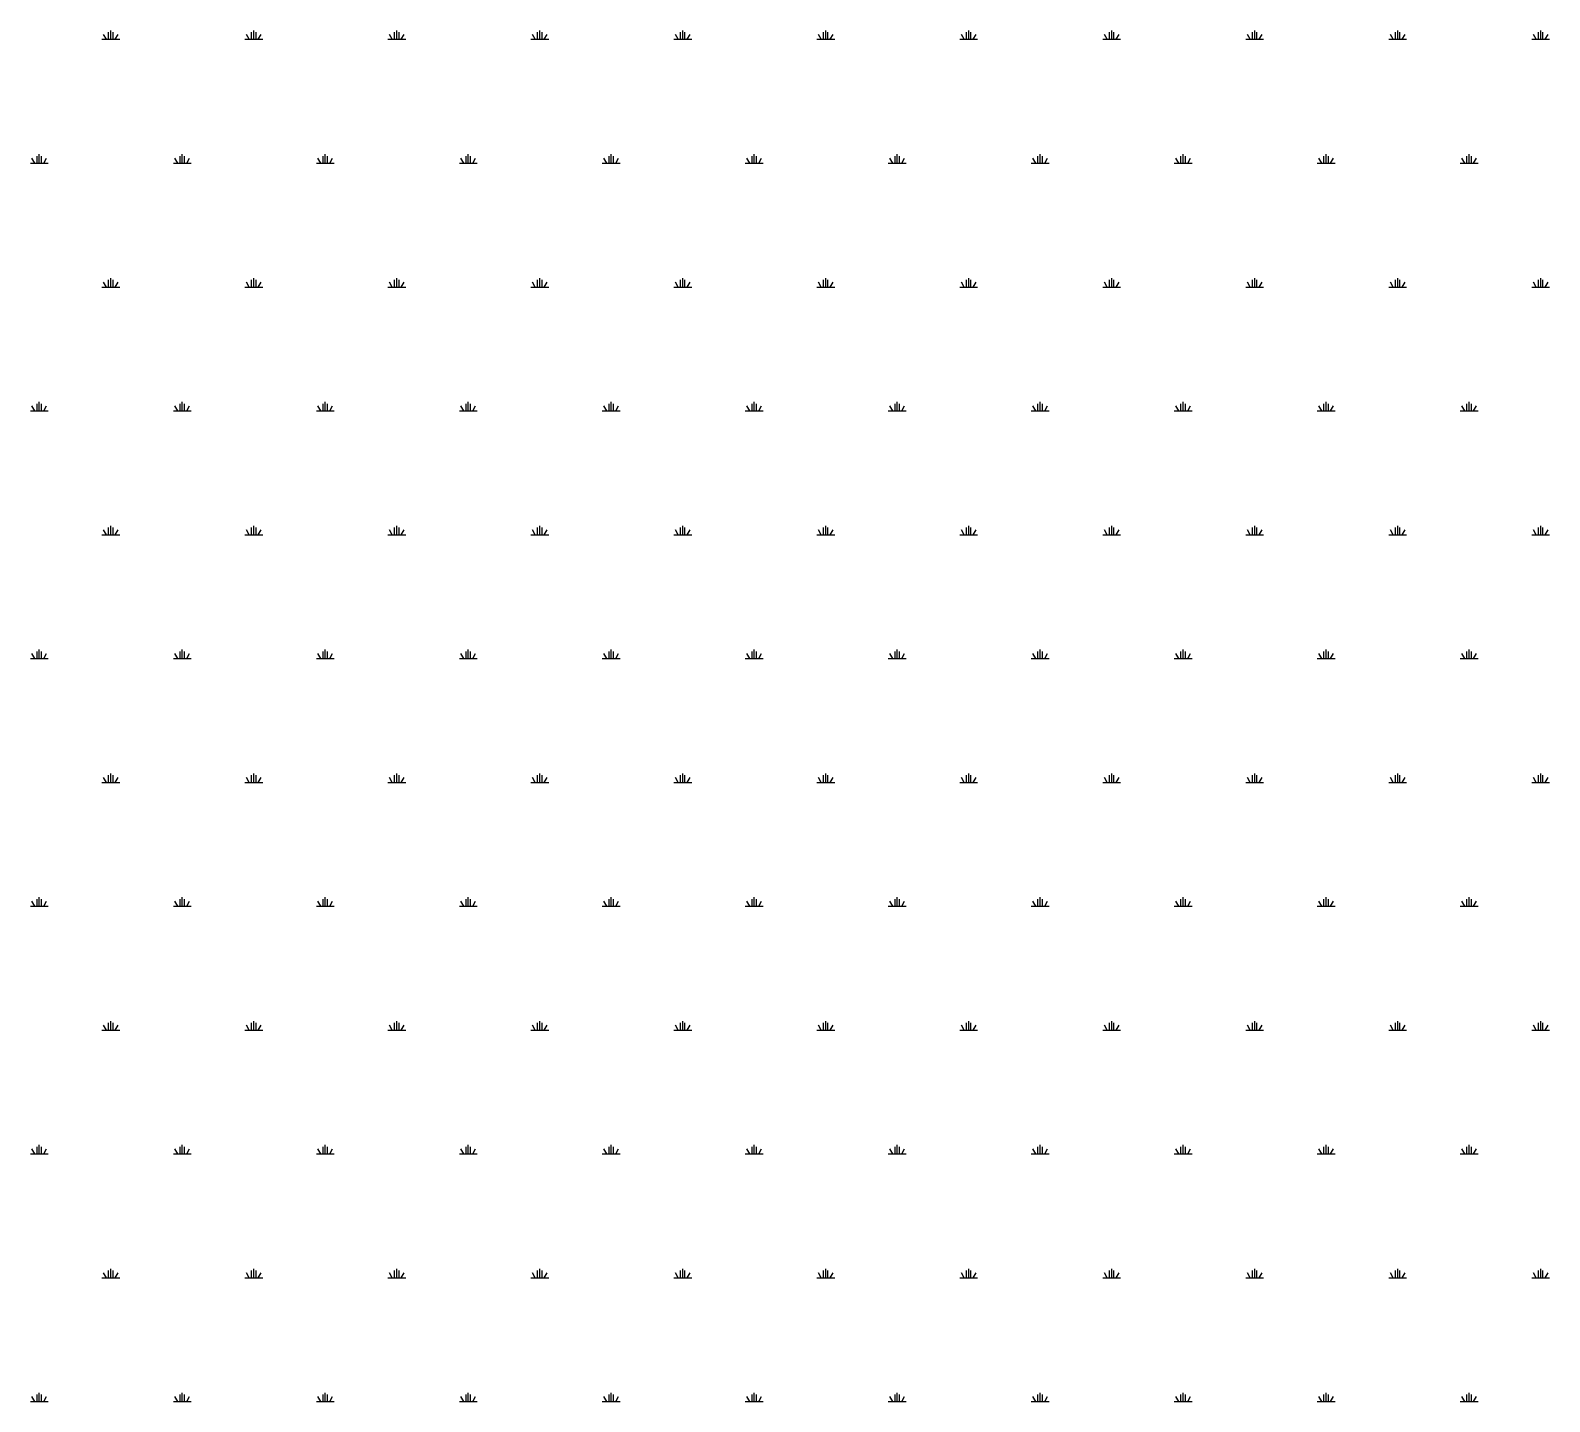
# Model space of a CAD drawing. Header units: millimetres. Extents: x 2999.9 to 3041.9, y 869.6 to 906.3.
# Drawn here: x 3019.301 to 3020.111, y 898.882 to 899.613 of the extents above; entities that cross this region are included whole.
import ezdxf

# ---------------------------------------------------------------- set-up
doc = ezdxf.new("R2010")
doc.units = ezdxf.units.MM

msp = doc.modelspace()

# ---------------------------------------------------------------- linework, layer by layer
at = {"color": 76, "linetype": 'Continuous'}
for p, q in [((3019.33915, 899.60814), (3019.34867, 899.60814)), ((3019.34153, 899.60814), (3019.34, 899.61078)), ((3019.34272, 899.60814), (3019.34272, 899.61195)), ((3019.34391, 899.60814), (3019.34391, 899.6129)), ((3019.3451, 899.60814), (3019.3451, 899.61195)), ((3019.34629, 899.60814), (3019.34782, 899.61078)), ((3019.41535, 899.60814), (3019.42487, 899.60814)), ((3019.41773, 899.60814), (3019.4162, 899.61078)), ((3019.41892, 899.60814), (3019.41892, 899.61195)), ((3019.42011, 899.60814), (3019.42011, 899.6129)), ((3019.4213, 899.60814), (3019.4213, 899.61195)), ((3019.42249, 899.60814), (3019.42402, 899.61078)), ((3019.49155, 899.60814), (3019.50107, 899.60814)), ((3019.49393, 899.60814), (3019.4924, 899.61078)), ((3019.49512, 899.60814), (3019.49512, 899.61195)), ((3019.49631, 899.60814), (3019.49631, 899.6129)), ((3019.4975, 899.60814), (3019.4975, 899.61195)), ((3019.49869, 899.60814), (3019.50022, 899.61078)), ((3019.56775, 899.60814), (3019.57727, 899.60814)), ((3019.57013, 899.60814), (3019.5686, 899.61078)), ((3019.57132, 899.60814), (3019.57132, 899.61195)), ((3019.57251, 899.60814), (3019.57251, 899.6129)), ((3019.5737, 899.60814), (3019.5737, 899.61195)), ((3019.57489, 899.60814), (3019.57642, 899.61078)), ((3019.64395, 899.60814), (3019.65347, 899.60814)), ((3019.64633, 899.60814), (3019.6448, 899.61078)), ((3019.64752, 899.60814), (3019.64752, 899.61195)), ((3019.64871, 899.60814), (3019.64871, 899.6129)), ((3019.6499, 899.60814), (3019.6499, 899.61195)), ((3019.65109, 899.60814), (3019.65262, 899.61078)), ((3019.72015, 899.60814), (3019.72967, 899.60814)), ((3019.72253, 899.60814), (3019.721, 899.61078)), ((3019.72372, 899.60814), (3019.72372, 899.61195)), ((3019.72491, 899.60814), (3019.72491, 899.6129)), ((3019.7261, 899.60814), (3019.7261, 899.61195)), ((3019.72729, 899.60814), (3019.72882, 899.61078)), ((3019.79635, 899.60814), (3019.80587, 899.60814)), ((3019.79873, 899.60814), (3019.7972, 899.61078)), ((3019.79992, 899.60814), (3019.79992, 899.61195)), ((3019.80111, 899.60814), (3019.80111, 899.6129)), ((3019.8023, 899.60814), (3019.8023, 899.61195)), ((3019.80349, 899.60814), (3019.80502, 899.61078)), ((3019.87255, 899.60814), (3019.88207, 899.60814)), ((3019.87493, 899.60814), (3019.8734, 899.61078)), ((3019.87612, 899.60814), (3019.87612, 899.61195)), ((3019.87731, 899.60814), (3019.87731, 899.6129)), ((3019.8785, 899.60814), (3019.8785, 899.61195)), ((3019.87969, 899.60814), (3019.88122, 899.61078)), ((3019.94875, 899.60814), (3019.95827, 899.60814)), ((3019.95113, 899.60814), (3019.9496, 899.61078)), ((3019.95232, 899.60814), (3019.95232, 899.61195)), ((3019.95351, 899.60814), (3019.95351, 899.6129)), ((3019.9547, 899.60814), (3019.9547, 899.61195)), ((3019.95589, 899.60814), (3019.95742, 899.61078)), ((3020.02495, 899.60814), (3020.03447, 899.60814)), ((3020.02733, 899.60814), (3020.0258, 899.61078)), ((3020.02852, 899.60814), (3020.02852, 899.61195)), ((3020.02971, 899.60814), (3020.02971, 899.6129)), ((3020.0309, 899.60814), (3020.0309, 899.61195)), ((3020.03209, 899.60814), (3020.03362, 899.61078)), ((3020.10115, 899.60814), (3020.11067, 899.60814)), ((3020.10353, 899.60814), (3020.102, 899.61078)), ((3020.10472, 899.60814), (3020.10472, 899.61195)), ((3020.10591, 899.60814), (3020.10591, 899.6129)), ((3020.1071, 899.60814), (3020.1071, 899.61195)), ((3020.10829, 899.60814), (3020.10982, 899.61078)), ((3019.30105, 899.54215), (3019.31057, 899.54215)), ((3019.30343, 899.54215), (3019.3019, 899.54479)), ((3019.30462, 899.54215), (3019.30462, 899.54596)), ((3019.30581, 899.54215), (3019.30581, 899.54691)), ((3019.307, 899.54215), (3019.307, 899.54596)), ((3019.30819, 899.54215), (3019.30972, 899.54479)), ((3019.37725, 899.54215), (3019.38677, 899.54215)), ((3019.37963, 899.54215), (3019.3781, 899.54479)), ((3019.38082, 899.54215), (3019.38082, 899.54596)), ((3019.38201, 899.54215), (3019.38201, 899.54691)), ((3019.3832, 899.54215), (3019.3832, 899.54596)), ((3019.38439, 899.54215), (3019.38592, 899.54479)), ((3019.45345, 899.54215), (3019.46297, 899.54215)), ((3019.45583, 899.54215), (3019.4543, 899.54479)), ((3019.45702, 899.54215), (3019.45702, 899.54596)), ((3019.45821, 899.54215), (3019.45821, 899.54691)), ((3019.4594, 899.54215), (3019.4594, 899.54596)), ((3019.46059, 899.54215), (3019.46212, 899.54479)), ((3019.52965, 899.54215), (3019.53917, 899.54215)), ((3019.53203, 899.54215), (3019.5305, 899.54479)), ((3019.53322, 899.54215), (3019.53322, 899.54596)), ((3019.53441, 899.54215), (3019.53441, 899.54691)), ((3019.5356, 899.54215), (3019.5356, 899.54596)), ((3019.53679, 899.54215), (3019.53832, 899.54479)), ((3019.60585, 899.54215), (3019.61537, 899.54215)), ((3019.60823, 899.54215), (3019.6067, 899.54479)), ((3019.60942, 899.54215), (3019.60942, 899.54596)), ((3019.61061, 899.54215), (3019.61061, 899.54691)), ((3019.6118, 899.54215), (3019.6118, 899.54596)), ((3019.61299, 899.54215), (3019.61452, 899.54479)), ((3019.68205, 899.54215), (3019.69157, 899.54215)), ((3019.68443, 899.54215), (3019.6829, 899.54479)), ((3019.68562, 899.54215), (3019.68562, 899.54596)), ((3019.68681, 899.54215), (3019.68681, 899.54691)), ((3019.688, 899.54215), (3019.688, 899.54596)), ((3019.68919, 899.54215), (3019.69072, 899.54479)), ((3019.75825, 899.54215), (3019.76777, 899.54215)), ((3019.76063, 899.54215), (3019.7591, 899.54479)), ((3019.76182, 899.54215), (3019.76182, 899.54596)), ((3019.76301, 899.54215), (3019.76301, 899.54691)), ((3019.7642, 899.54215), (3019.7642, 899.54596)), ((3019.76539, 899.54215), (3019.76692, 899.54479)), ((3019.83445, 899.54215), (3019.84397, 899.54215)), ((3019.83683, 899.54215), (3019.8353, 899.54479)), ((3019.83802, 899.54215), (3019.83802, 899.54596)), ((3019.83921, 899.54215), (3019.83921, 899.54691)), ((3019.8404, 899.54215), (3019.8404, 899.54596)), ((3019.84159, 899.54215), (3019.84312, 899.54479)), ((3019.91065, 899.54215), (3019.92017, 899.54215)), ((3019.91303, 899.54215), (3019.9115, 899.54479)), ((3019.91422, 899.54215), (3019.91422, 899.54596)), ((3019.91541, 899.54215), (3019.91541, 899.54691)), ((3019.9166, 899.54215), (3019.9166, 899.54596)), ((3019.91779, 899.54215), (3019.91932, 899.54479)), ((3019.98685, 899.54215), (3019.99637, 899.54215)), ((3019.98923, 899.54215), (3019.9877, 899.54479)), ((3019.99042, 899.54215), (3019.99042, 899.54596)), ((3019.99161, 899.54215), (3019.99161, 899.54691)), ((3019.9928, 899.54215), (3019.9928, 899.54596)), ((3019.99399, 899.54215), (3019.99552, 899.54479)), ((3020.06305, 899.54215), (3020.07257, 899.54215)), ((3020.06543, 899.54215), (3020.0639, 899.54479)), ((3020.06662, 899.54215), (3020.06662, 899.54596)), ((3020.06781, 899.54215), (3020.06781, 899.54691)), ((3020.069, 899.54215), (3020.069, 899.54596)), ((3020.07019, 899.54215), (3020.07172, 899.54479)), ((3019.34153, 899.47616), (3019.34, 899.4788)), ((3019.34272, 899.47616), (3019.34272, 899.47997)), ((3019.34391, 899.47616), (3019.34391, 899.48092)), ((3019.3451, 899.47616), (3019.3451, 899.47997)), ((3019.34629, 899.47616), (3019.34782, 899.4788)), ((3019.41773, 899.47616), (3019.4162, 899.4788)), ((3019.41892, 899.47616), (3019.41892, 899.47997)), ((3019.42011, 899.47616), (3019.42011, 899.48092)), ((3019.4213, 899.47616), (3019.4213, 899.47997)), ((3019.42249, 899.47616), (3019.42402, 899.4788)), ((3019.49393, 899.47616), (3019.4924, 899.4788)), ((3019.49512, 899.47616), (3019.49512, 899.47997)), ((3019.49631, 899.47616), (3019.49631, 899.48092)), ((3019.4975, 899.47616), (3019.4975, 899.47997)), ((3019.49869, 899.47616), (3019.50022, 899.4788)), ((3019.57013, 899.47616), (3019.5686, 899.4788)), ((3019.57132, 899.47616), (3019.57132, 899.47997)), ((3019.57251, 899.47616), (3019.57251, 899.48092)), ((3019.5737, 899.47616), (3019.5737, 899.47997)), ((3019.57489, 899.47616), (3019.57642, 899.4788)), ((3019.64633, 899.47616), (3019.6448, 899.4788)), ((3019.64752, 899.47616), (3019.64752, 899.47997)), ((3019.64871, 899.47616), (3019.64871, 899.48092)), ((3019.6499, 899.47616), (3019.6499, 899.47997)), ((3019.65109, 899.47616), (3019.65262, 899.4788)), ((3019.72253, 899.47616), (3019.721, 899.4788)), ((3019.72372, 899.47616), (3019.72372, 899.47997)), ((3019.72491, 899.47616), (3019.72491, 899.48092)), ((3019.7261, 899.47616), (3019.7261, 899.47997)), ((3019.72729, 899.47616), (3019.72882, 899.4788)), ((3019.79873, 899.47616), (3019.7972, 899.4788)), ((3019.79992, 899.47616), (3019.79992, 899.47997)), ((3019.80111, 899.47616), (3019.80111, 899.48092)), ((3019.8023, 899.47616), (3019.8023, 899.47997)), ((3019.80349, 899.47616), (3019.80502, 899.4788)), ((3019.87493, 899.47616), (3019.8734, 899.4788)), ((3019.87612, 899.47616), (3019.87612, 899.47997)), ((3019.87731, 899.47616), (3019.87731, 899.48092)), ((3019.8785, 899.47616), (3019.8785, 899.47997)), ((3019.87969, 899.47616), (3019.88122, 899.4788)), ((3019.95113, 899.47616), (3019.9496, 899.4788)), ((3019.95232, 899.47616), (3019.95232, 899.47997)), ((3019.95351, 899.47616), (3019.95351, 899.48092)), ((3019.9547, 899.47616), (3019.9547, 899.47997)), ((3019.95589, 899.47616), (3019.95742, 899.4788)), ((3020.02733, 899.47616), (3020.0258, 899.4788)), ((3020.02852, 899.47616), (3020.02852, 899.47997)), ((3020.02971, 899.47616), (3020.02971, 899.48092)), ((3020.0309, 899.47616), (3020.0309, 899.47997)), ((3020.03209, 899.47616), (3020.03362, 899.4788)), ((3020.10353, 899.47616), (3020.102, 899.4788)), ((3020.10472, 899.47616), (3020.10472, 899.47997)), ((3020.10591, 899.47616), (3020.10591, 899.48092)), ((3020.1071, 899.47616), (3020.1071, 899.47997)), ((3020.10829, 899.47616), (3020.10982, 899.4788)), ((3019.33915, 899.47616), (3019.34867, 899.47616)), ((3019.41535, 899.47616), (3019.42487, 899.47616)), ((3019.49155, 899.47616), (3019.50107, 899.47616)), ((3019.56775, 899.47616), (3019.57727, 899.47616)), ((3019.64395, 899.47616), (3019.65347, 899.47616)), ((3019.72015, 899.47616), (3019.72967, 899.47616)), ((3019.79635, 899.47616), (3019.80587, 899.47616)), ((3019.87255, 899.47616), (3019.88207, 899.47616)), ((3019.94875, 899.47616), (3019.95827, 899.47616)), ((3020.02495, 899.47616), (3020.03447, 899.47616)), ((3020.10115, 899.47616), (3020.11067, 899.47616)), ((3019.30343, 899.41017), (3019.3019, 899.41281)), ((3019.30462, 899.41017), (3019.30462, 899.41398)), ((3019.30581, 899.41017), (3019.30581, 899.41493)), ((3019.307, 899.41017), (3019.307, 899.41398)), ((3019.30819, 899.41017), (3019.30972, 899.41281)), ((3019.37963, 899.41017), (3019.3781, 899.41281)), ((3019.38082, 899.41017), (3019.38082, 899.41398)), ((3019.38201, 899.41017), (3019.38201, 899.41493)), ((3019.3832, 899.41017), (3019.3832, 899.41398)), ((3019.38439, 899.41017), (3019.38592, 899.41281)), ((3019.45583, 899.41017), (3019.4543, 899.41281)), ((3019.45702, 899.41017), (3019.45702, 899.41398)), ((3019.45821, 899.41017), (3019.45821, 899.41493)), ((3019.4594, 899.41017), (3019.4594, 899.41398)), ((3019.46059, 899.41017), (3019.46212, 899.41281)), ((3019.53203, 899.41017), (3019.5305, 899.41281)), ((3019.53322, 899.41017), (3019.53322, 899.41398)), ((3019.53441, 899.41017), (3019.53441, 899.41493)), ((3019.5356, 899.41017), (3019.5356, 899.41398)), ((3019.53679, 899.41017), (3019.53832, 899.41281)), ((3019.60823, 899.41017), (3019.6067, 899.41281)), ((3019.60942, 899.41017), (3019.60942, 899.41398)), ((3019.61061, 899.41017), (3019.61061, 899.41493)), ((3019.6118, 899.41017), (3019.6118, 899.41398)), ((3019.61299, 899.41017), (3019.61452, 899.41281)), ((3019.68443, 899.41017), (3019.6829, 899.41281)), ((3019.68562, 899.41017), (3019.68562, 899.41398)), ((3019.68681, 899.41017), (3019.68681, 899.41493)), ((3019.688, 899.41017), (3019.688, 899.41398)), ((3019.68919, 899.41017), (3019.69072, 899.41281)), ((3019.76063, 899.41017), (3019.7591, 899.41281)), ((3019.76182, 899.41017), (3019.76182, 899.41398)), ((3019.76301, 899.41017), (3019.76301, 899.41493)), ((3019.7642, 899.41017), (3019.7642, 899.41398)), ((3019.76539, 899.41017), (3019.76692, 899.41281)), ((3019.83683, 899.41017), (3019.8353, 899.41281)), ((3019.83802, 899.41017), (3019.83802, 899.41398)), ((3019.83921, 899.41017), (3019.83921, 899.41493)), ((3019.8404, 899.41017), (3019.8404, 899.41398)), ((3019.84159, 899.41017), (3019.84312, 899.41281)), ((3019.91303, 899.41017), (3019.9115, 899.41281)), ((3019.91422, 899.41017), (3019.91422, 899.41398)), ((3019.91541, 899.41017), (3019.91541, 899.41493)), ((3019.9166, 899.41017), (3019.9166, 899.41398)), ((3019.91779, 899.41017), (3019.91932, 899.41281)), ((3019.98923, 899.41017), (3019.9877, 899.41281)), ((3019.99042, 899.41017), (3019.99042, 899.41398)), ((3019.99161, 899.41017), (3019.99161, 899.41493)), ((3019.9928, 899.41017), (3019.9928, 899.41398)), ((3019.99399, 899.41017), (3019.99552, 899.41281)), ((3020.06543, 899.41017), (3020.0639, 899.41281)), ((3020.06662, 899.41017), (3020.06662, 899.41398)), ((3020.06781, 899.41017), (3020.06781, 899.41493)), ((3020.069, 899.41017), (3020.069, 899.41398)), ((3020.07019, 899.41017), (3020.07172, 899.41281)), ((3019.30105, 899.41017), (3019.31057, 899.41017)), ((3019.37725, 899.41017), (3019.38677, 899.41017)), ((3019.45345, 899.41017), (3019.46297, 899.41017)), ((3019.52965, 899.41017), (3019.53917, 899.41017)), ((3019.60585, 899.41017), (3019.61537, 899.41017)), ((3019.68205, 899.41017), (3019.69157, 899.41017)), ((3019.75825, 899.41017), (3019.76777, 899.41017)), ((3019.83445, 899.41017), (3019.84397, 899.41017)), ((3019.91065, 899.41017), (3019.92017, 899.41017)), ((3019.98685, 899.41017), (3019.99637, 899.41017)), ((3020.06305, 899.41017), (3020.07257, 899.41017)), ((3019.34272, 899.34418), (3019.34272, 899.34799)), ((3019.34391, 899.34418), (3019.34391, 899.34894)), ((3019.3451, 899.34418), (3019.3451, 899.34799)), ((3019.41892, 899.34418), (3019.41892, 899.34799)), ((3019.42011, 899.34418), (3019.42011, 899.34894)), ((3019.4213, 899.34418), (3019.4213, 899.34799)), ((3019.49512, 899.34418), (3019.49512, 899.34799)), ((3019.49631, 899.34418), (3019.49631, 899.34894)), ((3019.4975, 899.34418), (3019.4975, 899.34799)), ((3019.57132, 899.34418), (3019.57132, 899.34799)), ((3019.57251, 899.34418), (3019.57251, 899.34894)), ((3019.5737, 899.34418), (3019.5737, 899.34799)), ((3019.64752, 899.34418), (3019.64752, 899.34799)), ((3019.64871, 899.34418), (3019.64871, 899.34894)), ((3019.6499, 899.34418), (3019.6499, 899.34799)), ((3019.72372, 899.34418), (3019.72372, 899.34799)), ((3019.72491, 899.34418), (3019.72491, 899.34894)), ((3019.7261, 899.34418), (3019.7261, 899.34799)), ((3019.79992, 899.34418), (3019.79992, 899.34799)), ((3019.80111, 899.34418), (3019.80111, 899.34894)), ((3019.8023, 899.34418), (3019.8023, 899.34799)), ((3019.87612, 899.34418), (3019.87612, 899.34799)), ((3019.87731, 899.34418), (3019.87731, 899.34894)), ((3019.8785, 899.34418), (3019.8785, 899.34799)), ((3019.95232, 899.34418), (3019.95232, 899.34799)), ((3019.95351, 899.34418), (3019.95351, 899.34894)), ((3019.9547, 899.34418), (3019.9547, 899.34799)), ((3020.02852, 899.34418), (3020.02852, 899.34799)), ((3020.02971, 899.34418), (3020.02971, 899.34894)), ((3020.0309, 899.34418), (3020.0309, 899.34799)), ((3020.10472, 899.34418), (3020.10472, 899.34799)), ((3020.10591, 899.34418), (3020.10591, 899.34894)), ((3020.1071, 899.34418), (3020.1071, 899.34799)), ((3019.33915, 899.34418), (3019.34867, 899.34418)), ((3019.34153, 899.34418), (3019.34, 899.34682)), ((3019.34629, 899.34418), (3019.34782, 899.34682)), ((3019.41535, 899.34418), (3019.42487, 899.34418)), ((3019.41773, 899.34418), (3019.4162, 899.34682)), ((3019.42249, 899.34418), (3019.42402, 899.34682)), ((3019.49155, 899.34418), (3019.50107, 899.34418)), ((3019.49393, 899.34418), (3019.4924, 899.34682)), ((3019.49869, 899.34418), (3019.50022, 899.34682)), ((3019.56775, 899.34418), (3019.57727, 899.34418)), ((3019.57013, 899.34418), (3019.5686, 899.34682)), ((3019.57489, 899.34418), (3019.57642, 899.34682)), ((3019.64395, 899.34418), (3019.65347, 899.34418)), ((3019.64633, 899.34418), (3019.6448, 899.34682)), ((3019.65109, 899.34418), (3019.65262, 899.34682)), ((3019.72015, 899.34418), (3019.72967, 899.34418)), ((3019.72253, 899.34418), (3019.721, 899.34682)), ((3019.72729, 899.34418), (3019.72882, 899.34682)), ((3019.79635, 899.34418), (3019.80587, 899.34418)), ((3019.79873, 899.34418), (3019.7972, 899.34682)), ((3019.80349, 899.34418), (3019.80502, 899.34682)), ((3019.87255, 899.34418), (3019.88207, 899.34418)), ((3019.87493, 899.34418), (3019.8734, 899.34682)), ((3019.87969, 899.34418), (3019.88122, 899.34682)), ((3019.94875, 899.34418), (3019.95827, 899.34418)), ((3019.95113, 899.34418), (3019.9496, 899.34682)), ((3019.95589, 899.34418), (3019.95742, 899.34682)), ((3020.02495, 899.34418), (3020.03447, 899.34418)), ((3020.02733, 899.34418), (3020.0258, 899.34682)), ((3020.03209, 899.34418), (3020.03362, 899.34682)), ((3020.10115, 899.34418), (3020.11067, 899.34418)), ((3020.10353, 899.34418), (3020.102, 899.34682)), ((3020.10829, 899.34418), (3020.10982, 899.34682)), ((3019.30581, 899.27818), (3019.30581, 899.28295)), ((3019.38201, 899.27818), (3019.38201, 899.28295)), ((3019.45821, 899.27818), (3019.45821, 899.28295)), ((3019.53441, 899.27818), (3019.53441, 899.28295)), ((3019.61061, 899.27818), (3019.61061, 899.28295)), ((3019.68681, 899.27818), (3019.68681, 899.28295)), ((3019.76301, 899.27818), (3019.76301, 899.28295)), ((3019.83921, 899.27818), (3019.83921, 899.28295)), ((3019.91541, 899.27818), (3019.91541, 899.28295)), ((3019.99161, 899.27818), (3019.99161, 899.28295)), ((3020.06781, 899.27818), (3020.06781, 899.28295)), ((3019.30105, 899.27818), (3019.31057, 899.27818)), ((3019.30343, 899.27818), (3019.3019, 899.28082)), ((3019.30462, 899.27818), (3019.30462, 899.28199)), ((3019.307, 899.27818), (3019.307, 899.28199)), ((3019.30819, 899.27819), (3019.30972, 899.28083)), ((3019.37725, 899.27818), (3019.38677, 899.27818)), ((3019.37963, 899.27818), (3019.3781, 899.28082)), ((3019.38082, 899.27818), (3019.38082, 899.28199)), ((3019.3832, 899.27818), (3019.3832, 899.28199)), ((3019.38439, 899.27819), (3019.38592, 899.28083)), ((3019.45345, 899.27818), (3019.46297, 899.27818)), ((3019.45583, 899.27818), (3019.4543, 899.28082)), ((3019.45702, 899.27818), (3019.45702, 899.28199)), ((3019.4594, 899.27818), (3019.4594, 899.28199)), ((3019.46059, 899.27819), (3019.46212, 899.28083)), ((3019.52965, 899.27818), (3019.53917, 899.27818)), ((3019.53203, 899.27818), (3019.5305, 899.28082)), ((3019.53322, 899.27818), (3019.53322, 899.28199)), ((3019.5356, 899.27818), (3019.5356, 899.28199)), ((3019.53679, 899.27819), (3019.53832, 899.28083)), ((3019.60585, 899.27818), (3019.61537, 899.27818)), ((3019.60823, 899.27818), (3019.6067, 899.28082)), ((3019.60942, 899.27818), (3019.60942, 899.28199)), ((3019.6118, 899.27818), (3019.6118, 899.28199)), ((3019.61299, 899.27819), (3019.61452, 899.28083)), ((3019.68205, 899.27818), (3019.69157, 899.27818)), ((3019.68443, 899.27818), (3019.6829, 899.28082)), ((3019.68562, 899.27818), (3019.68562, 899.28199)), ((3019.688, 899.27818), (3019.688, 899.28199)), ((3019.68919, 899.27819), (3019.69072, 899.28083)), ((3019.75825, 899.27818), (3019.76777, 899.27818)), ((3019.76063, 899.27818), (3019.7591, 899.28082)), ((3019.76182, 899.27818), (3019.76182, 899.28199)), ((3019.7642, 899.27818), (3019.7642, 899.28199)), ((3019.76539, 899.27819), (3019.76692, 899.28083)), ((3019.83445, 899.27818), (3019.84397, 899.27818)), ((3019.83683, 899.27818), (3019.8353, 899.28082)), ((3019.83802, 899.27818), (3019.83802, 899.28199)), ((3019.8404, 899.27818), (3019.8404, 899.28199)), ((3019.84159, 899.27819), (3019.84312, 899.28083)), ((3019.91065, 899.27818), (3019.92017, 899.27818)), ((3019.91303, 899.27818), (3019.9115, 899.28082)), ((3019.91422, 899.27818), (3019.91422, 899.28199)), ((3019.9166, 899.27818), (3019.9166, 899.28199)), ((3019.91779, 899.27819), (3019.91932, 899.28083)), ((3019.98685, 899.27818), (3019.99637, 899.27818)), ((3019.98923, 899.27818), (3019.9877, 899.28082)), ((3019.99042, 899.27818), (3019.99042, 899.28199)), ((3019.9928, 899.27818), (3019.9928, 899.28199)), ((3019.99399, 899.27819), (3019.99552, 899.28083)), ((3020.06305, 899.27818), (3020.07257, 899.27818)), ((3020.06543, 899.27818), (3020.0639, 899.28082)), ((3020.06662, 899.27818), (3020.06662, 899.28199)), ((3020.069, 899.27818), (3020.069, 899.28199)), ((3020.07019, 899.27819), (3020.07172, 899.28083)), ((3019.33915, 899.21219), (3019.34867, 899.21219)), ((3019.34153, 899.21219), (3019.34, 899.21483)), ((3019.34272, 899.21219), (3019.34272, 899.216)), ((3019.34391, 899.21219), (3019.34391, 899.21696)), ((3019.3451, 899.21219), (3019.3451, 899.216)), ((3019.34629, 899.2122), (3019.34782, 899.21483)), ((3019.41535, 899.21219), (3019.42487, 899.21219)), ((3019.41773, 899.21219), (3019.4162, 899.21483)), ((3019.41892, 899.21219), (3019.41892, 899.216)), ((3019.42011, 899.21219), (3019.42011, 899.21696)), ((3019.4213, 899.21219), (3019.4213, 899.216)), ((3019.42249, 899.2122), (3019.42402, 899.21483)), ((3019.49155, 899.21219), (3019.50107, 899.21219)), ((3019.49393, 899.21219), (3019.4924, 899.21483)), ((3019.49512, 899.21219), (3019.49512, 899.216)), ((3019.49631, 899.21219), (3019.49631, 899.21696)), ((3019.4975, 899.21219), (3019.4975, 899.216)), ((3019.49869, 899.2122), (3019.50022, 899.21483)), ((3019.56775, 899.21219), (3019.57727, 899.21219)), ((3019.57013, 899.21219), (3019.5686, 899.21483)), ((3019.57132, 899.21219), (3019.57132, 899.216)), ((3019.57251, 899.21219), (3019.57251, 899.21696)), ((3019.5737, 899.21219), (3019.5737, 899.216)), ((3019.57489, 899.2122), (3019.57642, 899.21483)), ((3019.64395, 899.21219), (3019.65347, 899.21219)), ((3019.64633, 899.21219), (3019.6448, 899.21483)), ((3019.64752, 899.21219), (3019.64752, 899.216)), ((3019.64871, 899.21219), (3019.64871, 899.21696)), ((3019.6499, 899.21219), (3019.6499, 899.216)), ((3019.65109, 899.2122), (3019.65262, 899.21483)), ((3019.72015, 899.21219), (3019.72967, 899.21219)), ((3019.72253, 899.21219), (3019.721, 899.21483)), ((3019.72372, 899.21219), (3019.72372, 899.216)), ((3019.72491, 899.21219), (3019.72491, 899.21696)), ((3019.7261, 899.21219), (3019.7261, 899.216)), ((3019.72729, 899.2122), (3019.72882, 899.21483)), ((3019.79635, 899.21219), (3019.80587, 899.21219)), ((3019.79873, 899.21219), (3019.7972, 899.21483)), ((3019.79992, 899.21219), (3019.79992, 899.216)), ((3019.80111, 899.21219), (3019.80111, 899.21696)), ((3019.8023, 899.21219), (3019.8023, 899.216)), ((3019.80349, 899.2122), (3019.80502, 899.21483)), ((3019.87255, 899.21219), (3019.88207, 899.21219)), ((3019.87493, 899.21219), (3019.8734, 899.21483)), ((3019.87612, 899.21219), (3019.87612, 899.216)), ((3019.87731, 899.21219), (3019.87731, 899.21696)), ((3019.8785, 899.21219), (3019.8785, 899.216)), ((3019.87969, 899.2122), (3019.88122, 899.21483)), ((3019.94875, 899.21219), (3019.95827, 899.21219)), ((3019.95113, 899.21219), (3019.9496, 899.21483)), ((3019.95232, 899.21219), (3019.95232, 899.216)), ((3019.95351, 899.21219), (3019.95351, 899.21696)), ((3019.9547, 899.21219), (3019.9547, 899.216)), ((3019.95589, 899.2122), (3019.95742, 899.21483)), ((3020.02495, 899.21219), (3020.03447, 899.21219)), ((3020.02733, 899.21219), (3020.0258, 899.21483)), ((3020.02852, 899.21219), (3020.02852, 899.216)), ((3020.02971, 899.21219), (3020.02971, 899.21696)), ((3020.0309, 899.21219), (3020.0309, 899.216)), ((3020.03209, 899.2122), (3020.03362, 899.21483)), ((3020.10115, 899.21219), (3020.11067, 899.21219)), ((3020.10353, 899.21219), (3020.102, 899.21483)), ((3020.10472, 899.21219), (3020.10472, 899.216)), ((3020.10591, 899.21219), (3020.10591, 899.21696)), ((3020.1071, 899.21219), (3020.1071, 899.216)), ((3020.10829, 899.2122), (3020.10982, 899.21483)), ((3019.30105, 899.1462), (3019.31057, 899.1462)), ((3019.30343, 899.1462), (3019.3019, 899.14884)), ((3019.30462, 899.1462), (3019.30462, 899.15001)), ((3019.30581, 899.1462), (3019.30581, 899.15097)), ((3019.307, 899.1462), (3019.307, 899.15001)), ((3019.30819, 899.1462), (3019.30972, 899.14884)), ((3019.37725, 899.1462), (3019.38677, 899.1462)), ((3019.37963, 899.1462), (3019.3781, 899.14884)), ((3019.38082, 899.1462), (3019.38082, 899.15001)), ((3019.38201, 899.1462), (3019.38201, 899.15097)), ((3019.3832, 899.1462), (3019.3832, 899.15001)), ((3019.38439, 899.1462), (3019.38592, 899.14884)), ((3019.45345, 899.1462), (3019.46297, 899.1462)), ((3019.45583, 899.1462), (3019.4543, 899.14884)), ((3019.45702, 899.1462), (3019.45702, 899.15001)), ((3019.45821, 899.1462), (3019.45821, 899.15097)), ((3019.4594, 899.1462), (3019.4594, 899.15001)), ((3019.46059, 899.1462), (3019.46212, 899.14884)), ((3019.52965, 899.1462), (3019.53917, 899.1462)), ((3019.53203, 899.1462), (3019.5305, 899.14884)), ((3019.53322, 899.1462), (3019.53322, 899.15001)), ((3019.53441, 899.1462), (3019.53441, 899.15097)), ((3019.5356, 899.1462), (3019.5356, 899.15001)), ((3019.53679, 899.1462), (3019.53832, 899.14884)), ((3019.60585, 899.1462), (3019.61537, 899.1462)), ((3019.60823, 899.1462), (3019.6067, 899.14884)), ((3019.60942, 899.1462), (3019.60942, 899.15001)), ((3019.61061, 899.1462), (3019.61061, 899.15097)), ((3019.6118, 899.1462), (3019.6118, 899.15001)), ((3019.61299, 899.1462), (3019.61452, 899.14884)), ((3019.68205, 899.1462), (3019.69157, 899.1462)), ((3019.68443, 899.1462), (3019.6829, 899.14884)), ((3019.68562, 899.1462), (3019.68562, 899.15001)), ((3019.68681, 899.1462), (3019.68681, 899.15097)), ((3019.688, 899.1462), (3019.688, 899.15001)), ((3019.68919, 899.1462), (3019.69072, 899.14884)), ((3019.75825, 899.1462), (3019.76777, 899.1462)), ((3019.76063, 899.1462), (3019.7591, 899.14884)), ((3019.76182, 899.1462), (3019.76182, 899.15001)), ((3019.76301, 899.1462), (3019.76301, 899.15097)), ((3019.7642, 899.1462), (3019.7642, 899.15001)), ((3019.76539, 899.1462), (3019.76692, 899.14884)), ((3019.83445, 899.1462), (3019.84397, 899.1462)), ((3019.83683, 899.1462), (3019.8353, 899.14884)), ((3019.83802, 899.1462), (3019.83802, 899.15001)), ((3019.83921, 899.1462), (3019.83921, 899.15097)), ((3019.8404, 899.1462), (3019.8404, 899.15001)), ((3019.84159, 899.1462), (3019.84312, 899.14884)), ((3019.91065, 899.1462), (3019.92017, 899.1462)), ((3019.91303, 899.1462), (3019.9115, 899.14884)), ((3019.91422, 899.1462), (3019.91422, 899.15001)), ((3019.91541, 899.1462), (3019.91541, 899.15097)), ((3019.9166, 899.1462), (3019.9166, 899.15001)), ((3019.91779, 899.1462), (3019.91932, 899.14884)), ((3019.98685, 899.1462), (3019.99637, 899.1462)), ((3019.98923, 899.1462), (3019.9877, 899.14884)), ((3019.99042, 899.1462), (3019.99042, 899.15001)), ((3019.99161, 899.1462), (3019.99161, 899.15097)), ((3019.9928, 899.1462), (3019.9928, 899.15001)), ((3019.99399, 899.1462), (3019.99552, 899.14884)), ((3020.06305, 899.1462), (3020.07257, 899.1462)), ((3020.06543, 899.1462), (3020.0639, 899.14884)), ((3020.06662, 899.1462), (3020.06662, 899.15001)), ((3020.06781, 899.1462), (3020.06781, 899.15097)), ((3020.069, 899.1462), (3020.069, 899.15001)), ((3020.07019, 899.1462), (3020.07172, 899.14884)), ((3019.34153, 899.08021), (3019.34, 899.08285)), ((3019.34272, 899.08021), (3019.34272, 899.08402)), ((3019.34391, 899.08021), (3019.34391, 899.08497)), ((3019.3451, 899.08021), (3019.3451, 899.08402)), ((3019.34629, 899.08021), (3019.34782, 899.08285)), ((3019.41773, 899.08021), (3019.4162, 899.08285)), ((3019.41892, 899.08021), (3019.41892, 899.08402)), ((3019.42011, 899.08021), (3019.42011, 899.08497)), ((3019.4213, 899.08021), (3019.4213, 899.08402)), ((3019.42249, 899.08021), (3019.42402, 899.08285)), ((3019.49393, 899.08021), (3019.4924, 899.08285)), ((3019.49512, 899.08021), (3019.49512, 899.08402)), ((3019.49631, 899.08021), (3019.49631, 899.08497)), ((3019.4975, 899.08021), (3019.4975, 899.08402)), ((3019.49869, 899.08021), (3019.50022, 899.08285)), ((3019.57013, 899.08021), (3019.5686, 899.08285)), ((3019.57132, 899.08021), (3019.57132, 899.08402)), ((3019.57251, 899.08021), (3019.57251, 899.08497)), ((3019.5737, 899.08021), (3019.5737, 899.08402)), ((3019.57489, 899.08021), (3019.57642, 899.08285)), ((3019.64633, 899.08021), (3019.6448, 899.08285)), ((3019.64752, 899.08021), (3019.64752, 899.08402)), ((3019.64871, 899.08021), (3019.64871, 899.08497)), ((3019.6499, 899.08021), (3019.6499, 899.08402)), ((3019.65109, 899.08021), (3019.65262, 899.08285)), ((3019.72253, 899.08021), (3019.721, 899.08285)), ((3019.72372, 899.08021), (3019.72372, 899.08402)), ((3019.72491, 899.08021), (3019.72491, 899.08497)), ((3019.7261, 899.08021), (3019.7261, 899.08402)), ((3019.72729, 899.08021), (3019.72882, 899.08285)), ((3019.79873, 899.08021), (3019.7972, 899.08285)), ((3019.79992, 899.08021), (3019.79992, 899.08402)), ((3019.80111, 899.08021), (3019.80111, 899.08497)), ((3019.8023, 899.08021), (3019.8023, 899.08402)), ((3019.80349, 899.08021), (3019.80502, 899.08285)), ((3019.87493, 899.08021), (3019.8734, 899.08285)), ((3019.87612, 899.08021), (3019.87612, 899.08402)), ((3019.87731, 899.08021), (3019.87731, 899.08497)), ((3019.8785, 899.08021), (3019.8785, 899.08402)), ((3019.87969, 899.08021), (3019.88122, 899.08285)), ((3019.95113, 899.08021), (3019.9496, 899.08285)), ((3019.95232, 899.08021), (3019.95232, 899.08402)), ((3019.95351, 899.08021), (3019.95351, 899.08497)), ((3019.9547, 899.08021), (3019.9547, 899.08402)), ((3019.95589, 899.08021), (3019.95742, 899.08285)), ((3020.02733, 899.08021), (3020.0258, 899.08285)), ((3020.02852, 899.08021), (3020.02852, 899.08402)), ((3020.02971, 899.08021), (3020.02971, 899.08497)), ((3020.0309, 899.08021), (3020.0309, 899.08402)), ((3020.03209, 899.08021), (3020.03362, 899.08285)), ((3020.10353, 899.08021), (3020.102, 899.08285)), ((3020.10472, 899.08021), (3020.10472, 899.08402)), ((3020.10591, 899.08021), (3020.10591, 899.08497)), ((3020.1071, 899.08021), (3020.1071, 899.08402)), ((3020.10829, 899.08021), (3020.10982, 899.08285)), ((3019.33915, 899.08021), (3019.34867, 899.08021)), ((3019.41535, 899.08021), (3019.42487, 899.08021)), ((3019.49155, 899.08021), (3019.50107, 899.08021)), ((3019.56775, 899.08021), (3019.57727, 899.08021)), ((3019.64395, 899.08021), (3019.65347, 899.08021)), ((3019.72015, 899.08021), (3019.72967, 899.08021)), ((3019.79635, 899.08021), (3019.80587, 899.08021)), ((3019.87255, 899.08021), (3019.88207, 899.08021)), ((3019.94875, 899.08021), (3019.95827, 899.08021)), ((3020.02495, 899.08021), (3020.03447, 899.08021)), ((3020.10115, 899.08021), (3020.11067, 899.08021)), ((3019.30343, 899.01422), (3019.3019, 899.01686)), ((3019.30462, 899.01422), (3019.30462, 899.01803)), ((3019.30581, 899.01422), (3019.30581, 899.01898)), ((3019.307, 899.01422), (3019.307, 899.01803)), ((3019.30819, 899.01422), (3019.30972, 899.01686)), ((3019.37963, 899.01422), (3019.3781, 899.01686)), ((3019.38082, 899.01422), (3019.38082, 899.01803)), ((3019.38201, 899.01422), (3019.38201, 899.01898)), ((3019.3832, 899.01422), (3019.3832, 899.01803)), ((3019.38439, 899.01422), (3019.38592, 899.01686)), ((3019.45583, 899.01422), (3019.4543, 899.01686)), ((3019.45702, 899.01422), (3019.45702, 899.01803)), ((3019.45821, 899.01422), (3019.45821, 899.01898)), ((3019.4594, 899.01422), (3019.4594, 899.01803)), ((3019.46059, 899.01422), (3019.46212, 899.01686)), ((3019.53203, 899.01422), (3019.5305, 899.01686)), ((3019.53322, 899.01422), (3019.53322, 899.01803)), ((3019.53441, 899.01422), (3019.53441, 899.01898)), ((3019.5356, 899.01422), (3019.5356, 899.01803)), ((3019.53679, 899.01422), (3019.53832, 899.01686)), ((3019.60823, 899.01422), (3019.6067, 899.01686)), ((3019.60942, 899.01422), (3019.60942, 899.01803)), ((3019.61061, 899.01422), (3019.61061, 899.01898)), ((3019.6118, 899.01422), (3019.6118, 899.01803)), ((3019.61299, 899.01422), (3019.61452, 899.01686)), ((3019.68443, 899.01422), (3019.6829, 899.01686)), ((3019.68562, 899.01422), (3019.68562, 899.01803)), ((3019.68681, 899.01422), (3019.68681, 899.01898)), ((3019.688, 899.01422), (3019.688, 899.01803)), ((3019.68919, 899.01422), (3019.69072, 899.01686)), ((3019.76063, 899.01422), (3019.7591, 899.01686)), ((3019.76182, 899.01422), (3019.76182, 899.01803)), ((3019.76301, 899.01422), (3019.76301, 899.01898)), ((3019.7642, 899.01422), (3019.7642, 899.01803)), ((3019.76539, 899.01422), (3019.76692, 899.01686)), ((3019.83683, 899.01422), (3019.8353, 899.01686)), ((3019.83802, 899.01422), (3019.83802, 899.01803)), ((3019.83921, 899.01422), (3019.83921, 899.01898)), ((3019.8404, 899.01422), (3019.8404, 899.01803)), ((3019.84159, 899.01422), (3019.84312, 899.01686)), ((3019.91303, 899.01422), (3019.9115, 899.01686)), ((3019.91422, 899.01422), (3019.91422, 899.01803)), ((3019.91541, 899.01422), (3019.91541, 899.01898)), ((3019.9166, 899.01422), (3019.9166, 899.01803)), ((3019.91779, 899.01422), (3019.91932, 899.01686)), ((3019.98923, 899.01422), (3019.9877, 899.01686)), ((3019.99042, 899.01422), (3019.99042, 899.01803)), ((3019.99161, 899.01422), (3019.99161, 899.01898)), ((3019.9928, 899.01422), (3019.9928, 899.01803)), ((3019.99399, 899.01422), (3019.99552, 899.01686)), ((3020.06543, 899.01422), (3020.0639, 899.01686)), ((3020.06662, 899.01422), (3020.06662, 899.01803)), ((3020.06781, 899.01422), (3020.06781, 899.01898)), ((3020.069, 899.01422), (3020.069, 899.01803)), ((3020.07019, 899.01422), (3020.07172, 899.01686)), ((3019.30105, 899.01422), (3019.31057, 899.01422)), ((3019.37725, 899.01422), (3019.38677, 899.01422)), ((3019.45345, 899.01422), (3019.46297, 899.01422)), ((3019.52965, 899.01422), (3019.53917, 899.01422)), ((3019.60585, 899.01422), (3019.61537, 899.01422)), ((3019.68205, 899.01422), (3019.69157, 899.01422)), ((3019.75825, 899.01422), (3019.76777, 899.01422)), ((3019.83445, 899.01422), (3019.84397, 899.01422)), ((3019.91065, 899.01422), (3019.92017, 899.01422)), ((3019.98685, 899.01422), (3019.99637, 899.01422)), ((3020.06305, 899.01422), (3020.07257, 899.01422)), ((3019.34272, 898.94823), (3019.34272, 898.95204)), ((3019.34391, 898.94823), (3019.34391, 898.95299)), ((3019.3451, 898.94823), (3019.3451, 898.95204)), ((3019.41892, 898.94823), (3019.41892, 898.95204)), ((3019.42011, 898.94823), (3019.42011, 898.95299)), ((3019.4213, 898.94823), (3019.4213, 898.95204)), ((3019.49512, 898.94823), (3019.49512, 898.95204)), ((3019.49631, 898.94823), (3019.49631, 898.95299)), ((3019.4975, 898.94823), (3019.4975, 898.95204)), ((3019.57132, 898.94823), (3019.57132, 898.95204)), ((3019.57251, 898.94823), (3019.57251, 898.95299)), ((3019.5737, 898.94823), (3019.5737, 898.95204)), ((3019.64752, 898.94823), (3019.64752, 898.95204)), ((3019.64871, 898.94823), (3019.64871, 898.95299)), ((3019.6499, 898.94823), (3019.6499, 898.95204)), ((3019.72372, 898.94823), (3019.72372, 898.95204)), ((3019.72491, 898.94823), (3019.72491, 898.95299)), ((3019.7261, 898.94823), (3019.7261, 898.95204)), ((3019.79992, 898.94823), (3019.79992, 898.95204)), ((3019.80111, 898.94823), (3019.80111, 898.95299)), ((3019.8023, 898.94823), (3019.8023, 898.95204)), ((3019.87612, 898.94823), (3019.87612, 898.95204)), ((3019.87731, 898.94823), (3019.87731, 898.95299)), ((3019.8785, 898.94823), (3019.8785, 898.95204)), ((3019.95232, 898.94823), (3019.95232, 898.95204)), ((3019.95351, 898.94823), (3019.95351, 898.95299)), ((3019.9547, 898.94823), (3019.9547, 898.95204)), ((3020.02852, 898.94823), (3020.02852, 898.95204)), ((3020.02971, 898.94823), (3020.02971, 898.95299)), ((3020.0309, 898.94823), (3020.0309, 898.95204)), ((3020.10472, 898.94823), (3020.10472, 898.95204)), ((3020.10591, 898.94823), (3020.10591, 898.95299)), ((3020.1071, 898.94823), (3020.1071, 898.95204)), ((3019.33915, 898.94823), (3019.34867, 898.94823)), ((3019.34153, 898.94823), (3019.34, 898.95087)), ((3019.34629, 898.94823), (3019.34782, 898.95087)), ((3019.41535, 898.94823), (3019.42487, 898.94823)), ((3019.41773, 898.94823), (3019.4162, 898.95087)), ((3019.42249, 898.94823), (3019.42402, 898.95087)), ((3019.49155, 898.94823), (3019.50107, 898.94823)), ((3019.49393, 898.94823), (3019.4924, 898.95087)), ((3019.49869, 898.94823), (3019.50022, 898.95087)), ((3019.56775, 898.94823), (3019.57727, 898.94823)), ((3019.57013, 898.94823), (3019.5686, 898.95087)), ((3019.57489, 898.94823), (3019.57642, 898.95087)), ((3019.64395, 898.94823), (3019.65347, 898.94823)), ((3019.64633, 898.94823), (3019.6448, 898.95087)), ((3019.65109, 898.94823), (3019.65262, 898.95087)), ((3019.72015, 898.94823), (3019.72967, 898.94823)), ((3019.72253, 898.94823), (3019.721, 898.95087)), ((3019.72729, 898.94823), (3019.72882, 898.95087)), ((3019.79635, 898.94823), (3019.80587, 898.94823)), ((3019.79873, 898.94823), (3019.7972, 898.95087)), ((3019.80349, 898.94823), (3019.80502, 898.95087)), ((3019.87255, 898.94823), (3019.88207, 898.94823)), ((3019.87493, 898.94823), (3019.8734, 898.95087)), ((3019.87969, 898.94823), (3019.88122, 898.95087)), ((3019.94875, 898.94823), (3019.95827, 898.94823)), ((3019.95113, 898.94823), (3019.9496, 898.95087)), ((3019.95589, 898.94823), (3019.95742, 898.95087)), ((3020.02495, 898.94823), (3020.03447, 898.94823)), ((3020.02733, 898.94823), (3020.0258, 898.95087)), ((3020.03209, 898.94823), (3020.03362, 898.95087)), ((3020.10115, 898.94823), (3020.11067, 898.94823)), ((3020.10353, 898.94823), (3020.102, 898.95087)), ((3020.10829, 898.94823), (3020.10982, 898.95087)), ((3019.30581, 898.88224), (3019.30581, 898.887)), ((3019.38201, 898.88224), (3019.38201, 898.887)), ((3019.45821, 898.88224), (3019.45821, 898.887)), ((3019.53441, 898.88224), (3019.53441, 898.887)), ((3019.61061, 898.88224), (3019.61061, 898.887)), ((3019.68681, 898.88224), (3019.68681, 898.887)), ((3019.76301, 898.88224), (3019.76301, 898.887)), ((3019.83921, 898.88224), (3019.83921, 898.887)), ((3019.91541, 898.88224), (3019.91541, 898.887)), ((3019.99161, 898.88224), (3019.99161, 898.887)), ((3020.06781, 898.88224), (3020.06781, 898.887)), ((3019.30105, 898.88224), (3019.31057, 898.88224)), ((3019.30343, 898.88224), (3019.3019, 898.88488)), ((3019.30462, 898.88224), (3019.30462, 898.88605)), ((3019.307, 898.88224), (3019.307, 898.88605)), ((3019.30819, 898.88224), (3019.30972, 898.88488)), ((3019.37725, 898.88224), (3019.38677, 898.88224)), ((3019.37963, 898.88224), (3019.3781, 898.88488)), ((3019.38082, 898.88224), (3019.38082, 898.88605)), ((3019.3832, 898.88224), (3019.3832, 898.88605)), ((3019.38439, 898.88224), (3019.38592, 898.88488)), ((3019.45345, 898.88224), (3019.46297, 898.88224)), ((3019.45583, 898.88224), (3019.4543, 898.88488)), ((3019.45702, 898.88224), (3019.45702, 898.88605)), ((3019.4594, 898.88224), (3019.4594, 898.88605)), ((3019.46059, 898.88224), (3019.46212, 898.88488)), ((3019.52965, 898.88224), (3019.53917, 898.88224)), ((3019.53203, 898.88224), (3019.5305, 898.88488)), ((3019.53322, 898.88224), (3019.53322, 898.88605)), ((3019.5356, 898.88224), (3019.5356, 898.88605)), ((3019.53679, 898.88224), (3019.53832, 898.88488)), ((3019.60585, 898.88224), (3019.61537, 898.88224)), ((3019.60823, 898.88224), (3019.6067, 898.88488)), ((3019.60942, 898.88224), (3019.60942, 898.88605)), ((3019.6118, 898.88224), (3019.6118, 898.88605)), ((3019.61299, 898.88224), (3019.61452, 898.88488)), ((3019.68205, 898.88224), (3019.69157, 898.88224)), ((3019.68443, 898.88224), (3019.6829, 898.88488)), ((3019.68562, 898.88224), (3019.68562, 898.88605)), ((3019.688, 898.88224), (3019.688, 898.88605)), ((3019.68919, 898.88224), (3019.69072, 898.88488)), ((3019.75825, 898.88224), (3019.76777, 898.88224)), ((3019.76063, 898.88224), (3019.7591, 898.88488)), ((3019.76182, 898.88224), (3019.76182, 898.88605)), ((3019.7642, 898.88224), (3019.7642, 898.88605)), ((3019.76539, 898.88224), (3019.76692, 898.88488)), ((3019.83445, 898.88224), (3019.84397, 898.88224)), ((3019.83683, 898.88224), (3019.8353, 898.88488)), ((3019.83802, 898.88224), (3019.83802, 898.88605)), ((3019.8404, 898.88224), (3019.8404, 898.88605)), ((3019.84159, 898.88224), (3019.84312, 898.88488)), ((3019.91065, 898.88224), (3019.92017, 898.88224)), ((3019.91303, 898.88224), (3019.9115, 898.88488)), ((3019.91422, 898.88224), (3019.91422, 898.88605)), ((3019.9166, 898.88224), (3019.9166, 898.88605)), ((3019.91779, 898.88224), (3019.91932, 898.88488)), ((3019.98685, 898.88224), (3019.99637, 898.88224)), ((3019.98923, 898.88224), (3019.9877, 898.88488)), ((3019.99042, 898.88224), (3019.99042, 898.88605)), ((3019.9928, 898.88224), (3019.9928, 898.88605)), ((3019.99399, 898.88224), (3019.99552, 898.88488)), ((3020.06305, 898.88224), (3020.07257, 898.88224)), ((3020.06543, 898.88224), (3020.0639, 898.88488)), ((3020.06662, 898.88224), (3020.06662, 898.88605)), ((3020.069, 898.88224), (3020.069, 898.88605)), ((3020.07019, 898.88224), (3020.07172, 898.88488))]:
    msp.add_line(p, q, dxfattribs=at)

doc.saveas('drawing.dxf')
